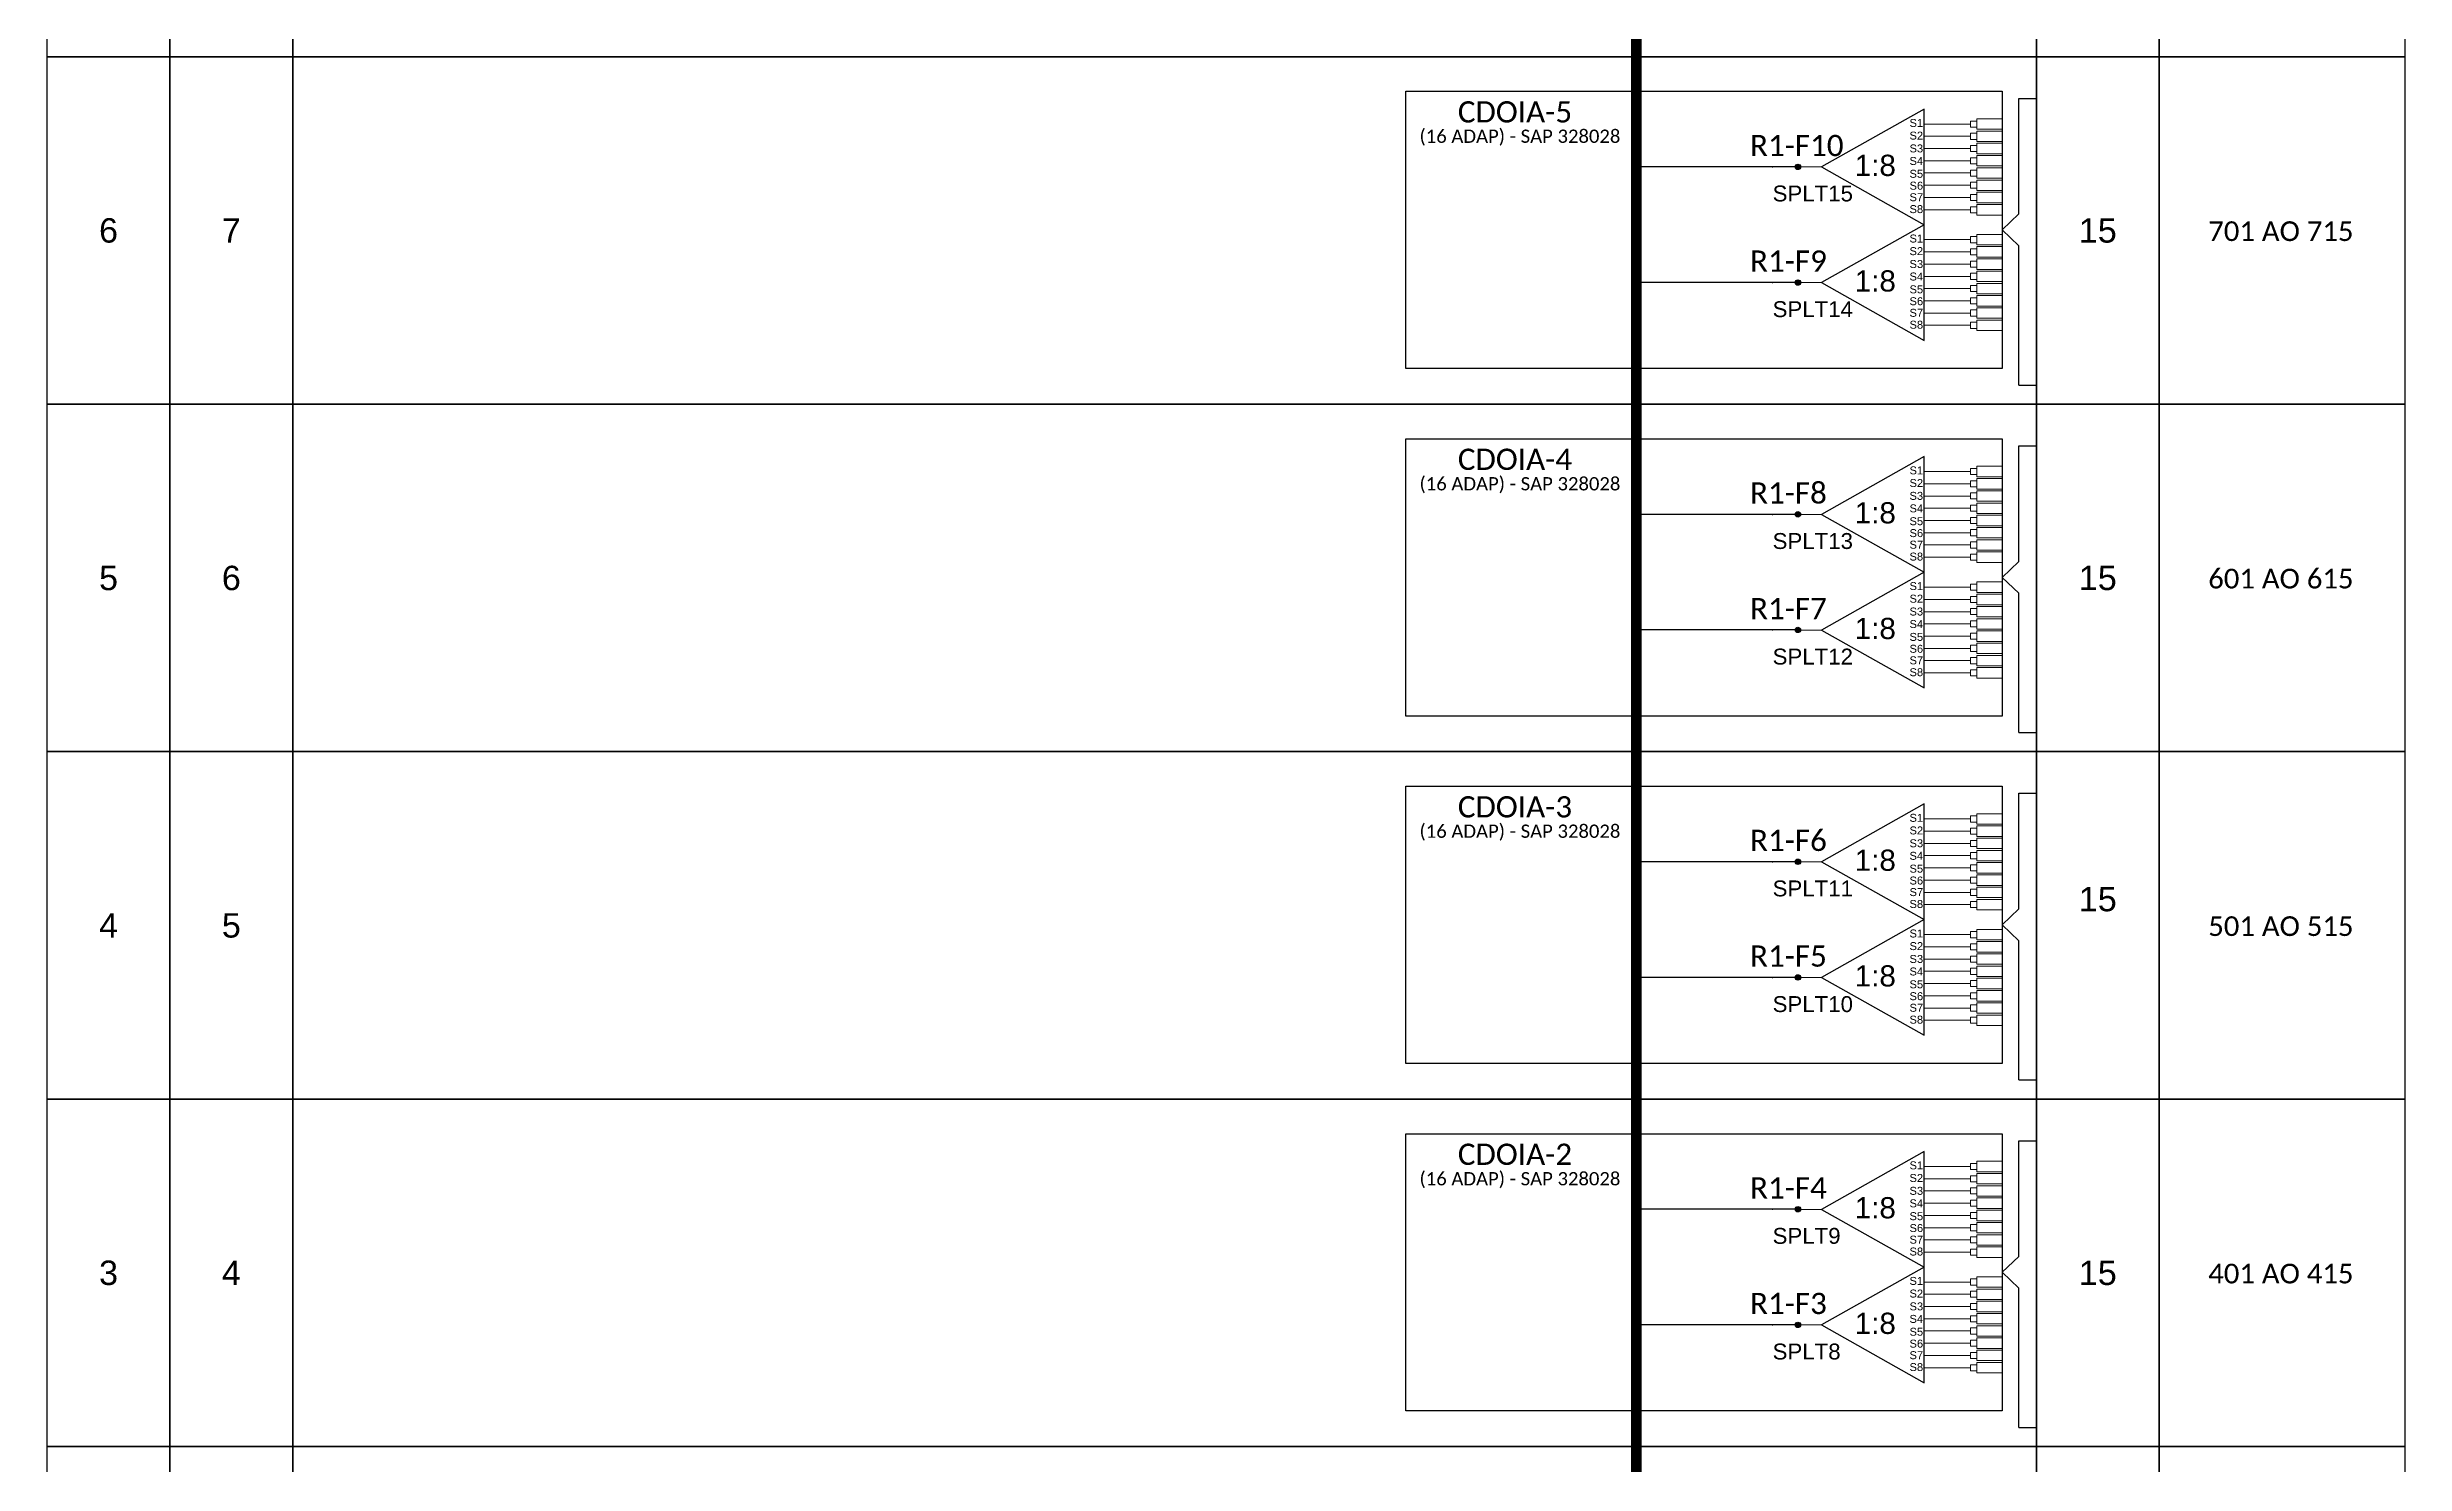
# Model space of a CAD drawing. Header units: inches. Extents: x 1395 to 3179, y -90 to 504.
# Drawn here: x 2605.7 to 2827.8, y 65.8 to 199.3 of the extents above; entities that cross this region are included whole.
import ezdxf
from ezdxf.enums import TextEntityAlignment as Align

# ---------------------------------------------------------------- set-up
doc = ezdxf.new("R2010")
doc.units = ezdxf.units.IN
doc.header["$MEASUREMENT"] = 0
doc.styles.add('ARIAL', font='arial.ttf')
doc.styles.add('WMF-Calibri0', font='CALIBRI.TTF')

# ---------------------------------------------------------------- blocks, each defined once
blk = doc.blocks.new('SPLT_1-8_SC-APC')
at = {"color": 1}
blk.add_lwpolyline([(-7.37, -2.1), (-17.04, -7.55), (-7.37, -13), (-7.37, -2.1)], dxfattribs=at)
at = {"color": 3, "lineweight": 0}
for points in [[(-2.99, -3.51), (-7.37, -3.51)], [(-2.41, -3.02), (-2.41, -4)], [(-2.41, -3.02), (0, -3.02)], [(-2.41, -4), (0, -4)], [(-2.41, -4.17), (-2.41, -5.16)], [(-2.41, -4.17), (0, -4.17)], [(-7.37, -4.66), (-2.99, -4.66)], [(-7.37, -5.82), (-2.99, -5.82)], [(-2.41, -5.16), (0, -5.16)], [(-2.41, -5.32), (-2.41, -6.31)], [(-2.41, -5.32), (0, -5.32)], [(-2.41, -6.31), (0, -6.31)], [(-2.41, -6.48), (-2.41, -7.46)], [(-2.41, -6.48), (0, -6.48)], [(-7.37, -6.97), (-2.99, -6.97)], [(-7.37, -8.12), (-2.99, -8.12)], [(-2.41, -7.46), (0, -7.46)], [(-2.41, -7.63), (-2.41, -8.62)], [(-2.41, -7.63), (0, -7.63)], [(-2.41, -8.62), (0, -8.62)], [(-2.41, -8.78), (-2.41, -9.77)], [(-2.41, -8.78), (0, -8.78)], [(-7.37, -9.28), (-2.99, -9.28)], [(-7.37, -10.43), (-2.99, -10.43)], [(-2.41, -9.77), (0, -9.77)], [(-2.41, -9.94), (-2.41, -10.92)], [(-2.41, -9.94), (0, -9.94)], [(-2.41, -10.92), (0, -10.92)], [(-2.41, -11.09), (-2.41, -12.08)], [(-2.41, -11.09), (0, -11.09)], [(-7.37, -11.58), (-2.99, -11.58)], [(-2.41, -12.08), (0, -12.08)]]:
    blk.add_lwpolyline(points, dxfattribs=at)
for points in [[(-2.99, -3.22), (-2.41, -3.22), (-2.41, -3.8), (-2.99, -3.8)], [(-2.99, -4.38), (-2.41, -4.38), (-2.41, -4.95), (-2.99, -4.95)], [(-2.99, -5.53), (-2.41, -5.53), (-2.41, -6.1), (-2.99, -6.1)], [(-2.99, -6.68), (-2.41, -6.68), (-2.41, -7.26), (-2.99, -7.26)], [(-2.99, -7.84), (-2.41, -7.84), (-2.41, -8.41), (-2.99, -8.41)], [(-2.99, -8.99), (-2.41, -8.99), (-2.41, -9.56), (-2.99, -9.56)], [(-2.99, -10.14), (-2.41, -10.14), (-2.41, -10.72), (-2.99, -10.72)], [(-2.99, -11.3), (-2.41, -11.3), (-2.41, -11.87), (-2.99, -11.87)]]:
    blk.add_lwpolyline(points, close=True, dxfattribs=at)
at = {"color": 1, "lineweight": 0}
blk.add_lwpolyline([(-17.04, -7.55), (-19.26, -7.55)], dxfattribs=at)
at = {"color": 1, "style": 'ARIAL'}
for s, height, p in [('S1', 0.75, (-8.74, -3.78)), ('S2', 0.75, (-8.74, -4.97)), ('1:8', 2, (-13.91, -8.4)), ('S3', 0.75, (-8.74, -6.18)), ('S4', 0.75, (-8.74, -7.36)), ('S5', 0.75, (-8.74, -8.57)), ('S6', 0.75, (-8.74, -9.69)), ('S7', 0.75, (-8.74, -10.78)), ('S8', 0.75, (-8.74, -11.9))]:
    blk.add_text(s, height=height, dxfattribs=at).set_placement(p)
blk = doc.blocks.new('SPLITTER_')
blk.add_point((0, 0))
at = {"style": 'ARIAL', "flags": 4}
blk.add_attdef('SPLT', (0, -3.26), '', height=1.5, dxfattribs=at)

msp = doc.modelspace()

# ---------------------------------------------------------------- hatches: boundary and pattern name
h = msp.add_hatch(color=3)
h.dxf.hatch_style = 1
edge = h.paths.add_edge_path()
edge.add_arc((2770.65, 188), 0.256, 0, 360)
h = msp.add_hatch(color=3)
h.dxf.hatch_style = 1
edge = h.paths.add_edge_path()
edge.add_arc((2770.65, 177.1), 0.256, 0, 360)
h = msp.add_hatch(color=3)
h.dxf.hatch_style = 1
edge = h.paths.add_edge_path()
edge.add_arc((2770.65, 155.25), 0.256, 0, 360)
h = msp.add_hatch(color=3)
h.dxf.hatch_style = 1
edge = h.paths.add_edge_path()
edge.add_arc((2770.65, 144.36), 0.256, 0, 360)
h = msp.add_hatch(color=3)
h.dxf.hatch_style = 1
edge = h.paths.add_edge_path()
edge.add_arc((2770.65, 122.51), 0.256, 0, 360)
h = msp.add_hatch(color=3)
h.dxf.hatch_style = 1
edge = h.paths.add_edge_path()
edge.add_arc((2770.65, 111.61), 0.256, 0, 360)
h = msp.add_hatch(color=3)
h.dxf.hatch_style = 1
edge = h.paths.add_edge_path()
edge.add_arc((2770.65, 89.77), 0.256, 0, 360)
h = msp.add_hatch(color=3)
h.dxf.hatch_style = 1
edge = h.paths.add_edge_path()
edge.add_arc((2770.65, 78.87), 0.256, 0, 360)

# ---------------------------------------------------------------- linework, layer by layer
at = {"color": 3}
for p, q in [((2791.47, 183.57), (2791.47, 194.45)), ((2789.91, 182.06), (2791.47, 183.57)), ((2791.47, 180.55), (2789.91, 182.06)), ((2791.47, 167.44), (2791.47, 180.55)), ((2791.47, 150.82), (2791.47, 161.71)), ((2789.91, 149.31), (2791.47, 150.82)), ((2791.47, 147.81), (2789.91, 149.31)), ((2791.47, 134.69), (2791.47, 147.81)), ((2791.47, 118.08), (2791.47, 128.97)), ((2789.91, 116.57), (2791.47, 118.08)), ((2791.47, 115.06), (2789.91, 116.57)), ((2791.47, 101.95), (2791.47, 115.06)), ((2791.47, 85.33), (2791.47, 96.22)), ((2789.91, 83.83), (2791.47, 85.33)), ((2791.47, 82.32), (2789.91, 83.83)), ((2791.47, 69.21), (2791.47, 82.32))]:
    msp.add_line(p, q, dxfattribs=at)
at = {"color": 5, "const_width": 1}
msp.add_lwpolyline([(2755.43, 351.72), (2755.43, 2.81)], dxfattribs=at)
for points in [[(2605.69, 231.12), (2617.26, 231.12), (2617.26, 198.38), (2605.69, 198.38)], [(2617.26, 231.12), (2628.83, 231.12), (2628.83, 198.38), (2617.26, 198.38)], [(2628.83, 231.12), (2793.12, 231.12), (2793.12, 198.38), (2628.83, 198.38)], [(2793.12, 231.12), (2804.7, 231.12), (2804.7, 198.38), (2793.12, 198.38)], [(2804.7, 231.12), (2827.84, 231.12), (2827.84, 198.38), (2804.7, 198.38)], [(2605.69, 198.38), (2617.26, 198.38), (2617.26, 165.63), (2605.69, 165.63)], [(2617.26, 198.38), (2628.83, 198.38), (2628.83, 165.63), (2617.26, 165.63)], [(2628.83, 198.38), (2793.12, 198.38), (2793.12, 165.63), (2628.83, 165.63)], [(2793.12, 198.38), (2804.7, 198.38), (2804.7, 165.63), (2793.12, 165.63)], [(2804.7, 198.38), (2827.84, 198.38), (2827.84, 165.63), (2804.7, 165.63)], [(2605.69, 165.63), (2617.26, 165.63), (2617.26, 132.89), (2605.69, 132.89)], [(2617.26, 165.63), (2628.83, 165.63), (2628.83, 132.89), (2617.26, 132.89)], [(2628.83, 165.63), (2793.12, 165.63), (2793.12, 132.89), (2628.83, 132.89)], [(2793.12, 165.63), (2804.7, 165.63), (2804.7, 132.89), (2793.12, 132.89)], [(2804.7, 165.63), (2827.84, 165.63), (2827.84, 132.89), (2804.7, 132.89)], [(2605.69, 132.89), (2617.26, 132.89), (2617.26, 100.15), (2605.69, 100.15)], [(2617.26, 132.89), (2628.83, 132.89), (2628.83, 100.15), (2617.26, 100.15)], [(2628.83, 132.89), (2793.12, 132.89), (2793.12, 100.15), (2628.83, 100.15)], [(2793.12, 132.89), (2804.7, 132.89), (2804.7, 100.15), (2793.12, 100.15)], [(2804.7, 132.89), (2827.84, 132.89), (2827.84, 100.15), (2804.7, 100.15)], [(2605.69, 100.15), (2617.26, 100.15), (2617.26, 67.4), (2605.69, 67.4)], [(2617.26, 100.15), (2628.83, 100.15), (2628.83, 67.4), (2617.26, 67.4)], [(2628.83, 100.15), (2793.12, 100.15), (2793.12, 67.4), (2628.83, 67.4)], [(2793.12, 100.15), (2804.7, 100.15), (2804.7, 67.4), (2793.12, 67.4)], [(2804.7, 100.15), (2827.84, 100.15), (2827.84, 67.4), (2804.7, 67.4)], [(2605.69, 67.4), (2617.26, 67.4), (2617.26, 34.66), (2605.69, 34.66)], [(2617.26, 67.4), (2628.83, 67.4), (2628.83, 34.66), (2617.26, 34.66)], [(2628.83, 67.4), (2793.12, 67.4), (2793.12, 34.66), (2628.83, 34.66)], [(2793.12, 67.4), (2804.7, 67.4), (2804.7, 34.66), (2793.12, 34.66)], [(2804.7, 67.4), (2827.84, 67.4), (2827.84, 34.66), (2804.7, 34.66)]]:
    msp.add_lwpolyline(points, close=True)
at = {"color": 1}
for points in [[(2733.72, 195.12), (2789.91, 195.12), (2789.91, 168.99), (2733.72, 168.99)], [(2733.72, 162.38), (2789.91, 162.38), (2789.91, 136.25), (2733.72, 136.25)], [(2733.72, 129.64), (2789.91, 129.64), (2789.91, 103.5), (2733.72, 103.5)], [(2733.72, 96.89), (2789.91, 96.89), (2789.91, 70.76), (2733.72, 70.76)]]:
    msp.add_lwpolyline(points, close=True, dxfattribs=at)
at = {"color": 3}
for points in [[(2791.47, 194.45), (2793.12, 194.45)], [(2791.47, 167.44), (2793.12, 167.44)], [(2791.47, 161.71), (2793.12, 161.71)], [(2791.47, 134.69), (2793.12, 134.69)], [(2791.47, 128.97), (2793.12, 128.97)], [(2791.47, 101.95), (2793.12, 101.95)], [(2791.47, 96.22), (2793.12, 96.22)], [(2791.47, 69.21), (2793.12, 69.21)]]:
    msp.add_lwpolyline(points, dxfattribs=at)
at = {"color": 5}
for points in [[(2770.65, 188), (2755.43, 188)], [(2770.65, 177.1), (2755.43, 177.1)], [(2770.65, 155.25), (2755.43, 155.25)], [(2770.65, 144.36), (2755.43, 144.36)], [(2770.65, 122.51), (2755.43, 122.51)], [(2770.65, 111.61), (2755.43, 111.61)], [(2770.65, 89.77), (2755.43, 89.77)], [(2770.65, 78.87), (2755.43, 78.87)]]:
    msp.add_lwpolyline(points, dxfattribs=at)
at = {"color": 3}
for centre in [(2770.65, 188), (2770.65, 177.1), (2770.65, 155.25), (2770.65, 144.36), (2770.65, 122.51), (2770.65, 111.61), (2770.65, 89.77), (2770.65, 78.87)]:
    msp.add_circle(centre, 0.256, dxfattribs=at)

# ---------------------------------------------------------------- block references
for p in [(2789.91, 195.54), (2789.91, 184.65), (2789.91, 162.8), (2789.91, 151.9), (2789.91, 130.06), (2789.91, 119.16), (2789.91, 97.31), (2789.91, 86.42)]:
    msp.add_blockref('SPLT_1-8_SC-APC', p, dxfattribs=at)
ref = msp.add_blockref('SPLITTER_', (2768.27, 188))
ref.add_attrib('SPLT', 'SPLT15', (2768.27, 184.74), dxfattribs={"height": 1.5, "style": 'ARIAL'})
ref = msp.add_blockref('SPLITTER_', (2768.27, 177.1))
ref.add_attrib('SPLT', 'SPLT14', (2768.27, 173.84), dxfattribs={"height": 1.5, "style": 'ARIAL'})
ref = msp.add_blockref('SPLITTER_', (2768.27, 155.25))
ref.add_attrib('SPLT', 'SPLT13', (2768.27, 151.99), dxfattribs={"height": 1.5, "style": 'ARIAL'})
ref = msp.add_blockref('SPLITTER_', (2768.27, 144.36))
ref.add_attrib('SPLT', 'SPLT12', (2768.27, 141.1), dxfattribs={"height": 1.5, "style": 'ARIAL'})
ref = msp.add_blockref('SPLITTER_', (2768.27, 122.51))
ref.add_attrib('SPLT', 'SPLT11', (2768.27, 119.25), dxfattribs={"height": 1.5, "style": 'ARIAL'})
ref = msp.add_blockref('SPLITTER_', (2768.27, 111.61))
ref.add_attrib('SPLT', 'SPLT10', (2768.27, 108.35), dxfattribs={"height": 1.5, "style": 'ARIAL'})
ref = msp.add_blockref('SPLITTER_', (2768.27, 89.77))
ref.add_attrib('SPLT', 'SPLT9', (2768.27, 86.51), dxfattribs={"height": 1.5, "style": 'ARIAL'})
ref = msp.add_blockref('SPLITTER_', (2768.27, 78.87))
ref.add_attrib('SPLT', 'SPLT8', (2768.27, 75.61), dxfattribs={"height": 1.5, "style": 'ARIAL'})

# ---------------------------------------------------------------- texts
at = {"color": 1, "style": 'WMF-Calibri0'}
for s, p in [('CDOIA-5', (2738.61, 192.18)), ('CDOIA-4', (2738.61, 159.44)), ('CDOIA-3', (2738.61, 126.69)), ('CDOIA-2', (2738.61, 93.95))]:
    msp.add_text(s, height=2, dxfattribs=at).set_placement(p)
for p in [(2744.46, 190.26), (2744.46, 157.51), (2744.46, 124.77), (2744.46, 92.02)]:
    msp.add_text('(16 ADAP) - SAP 328028', height=1.25, dxfattribs=at).set_placement(p, align=Align.CENTER)
at = {"color": 5, "style": 'WMF-Calibri0'}
for s, p in [('R1-F10', (2766.14, 189.01)), ('R1-F9', (2766.14, 178.12)), ('R1-F8', (2766.14, 156.27)), ('R1-F7', (2766.14, 145.37)), ('R1-F6', (2766.14, 123.53)), ('R1-F5', (2766.14, 112.63)), ('R1-F4', (2766.14, 90.78)), ('R1-F3', (2766.14, 79.89))]:
    msp.add_text(s, height=2, dxfattribs=at).set_placement(p)
at = {"style": 'WMF-Calibri0'}
for s, p in [('701 AO 715', (2809.32, 181.01)), ('601 AO 615', (2809.32, 148.27)), ('501 AO 515', (2809.32, 115.52)), ('401 AO 415', (2809.32, 82.78))]:
    msp.add_text(s, height=1.854, dxfattribs=at).set_placement(p)
at = {"style": 'ARIAL', "flags": 12}
for tag, p in [('6', (2611.47, 182.01)), ('7', (2623.04, 182.01)), ('15', (2798.91, 182.01)), ('5', (2611.47, 149.26)), ('6', (2623.04, 149.26)), ('15', (2798.91, 149.27)), ('15', (2798.91, 119)), ('4', (2611.47, 116.52)), ('5', (2623.04, 116.52)), ('3', (2611.47, 83.78)), ('4', (2623.04, 83.77)), ('15', (2798.91, 83.78))]:
    msp.add_attdef(tag, text='XX', height=2.3, dxfattribs=at).set_placement(p, align=Align.MIDDLE_CENTER)

doc.saveas('drawing.dxf')
